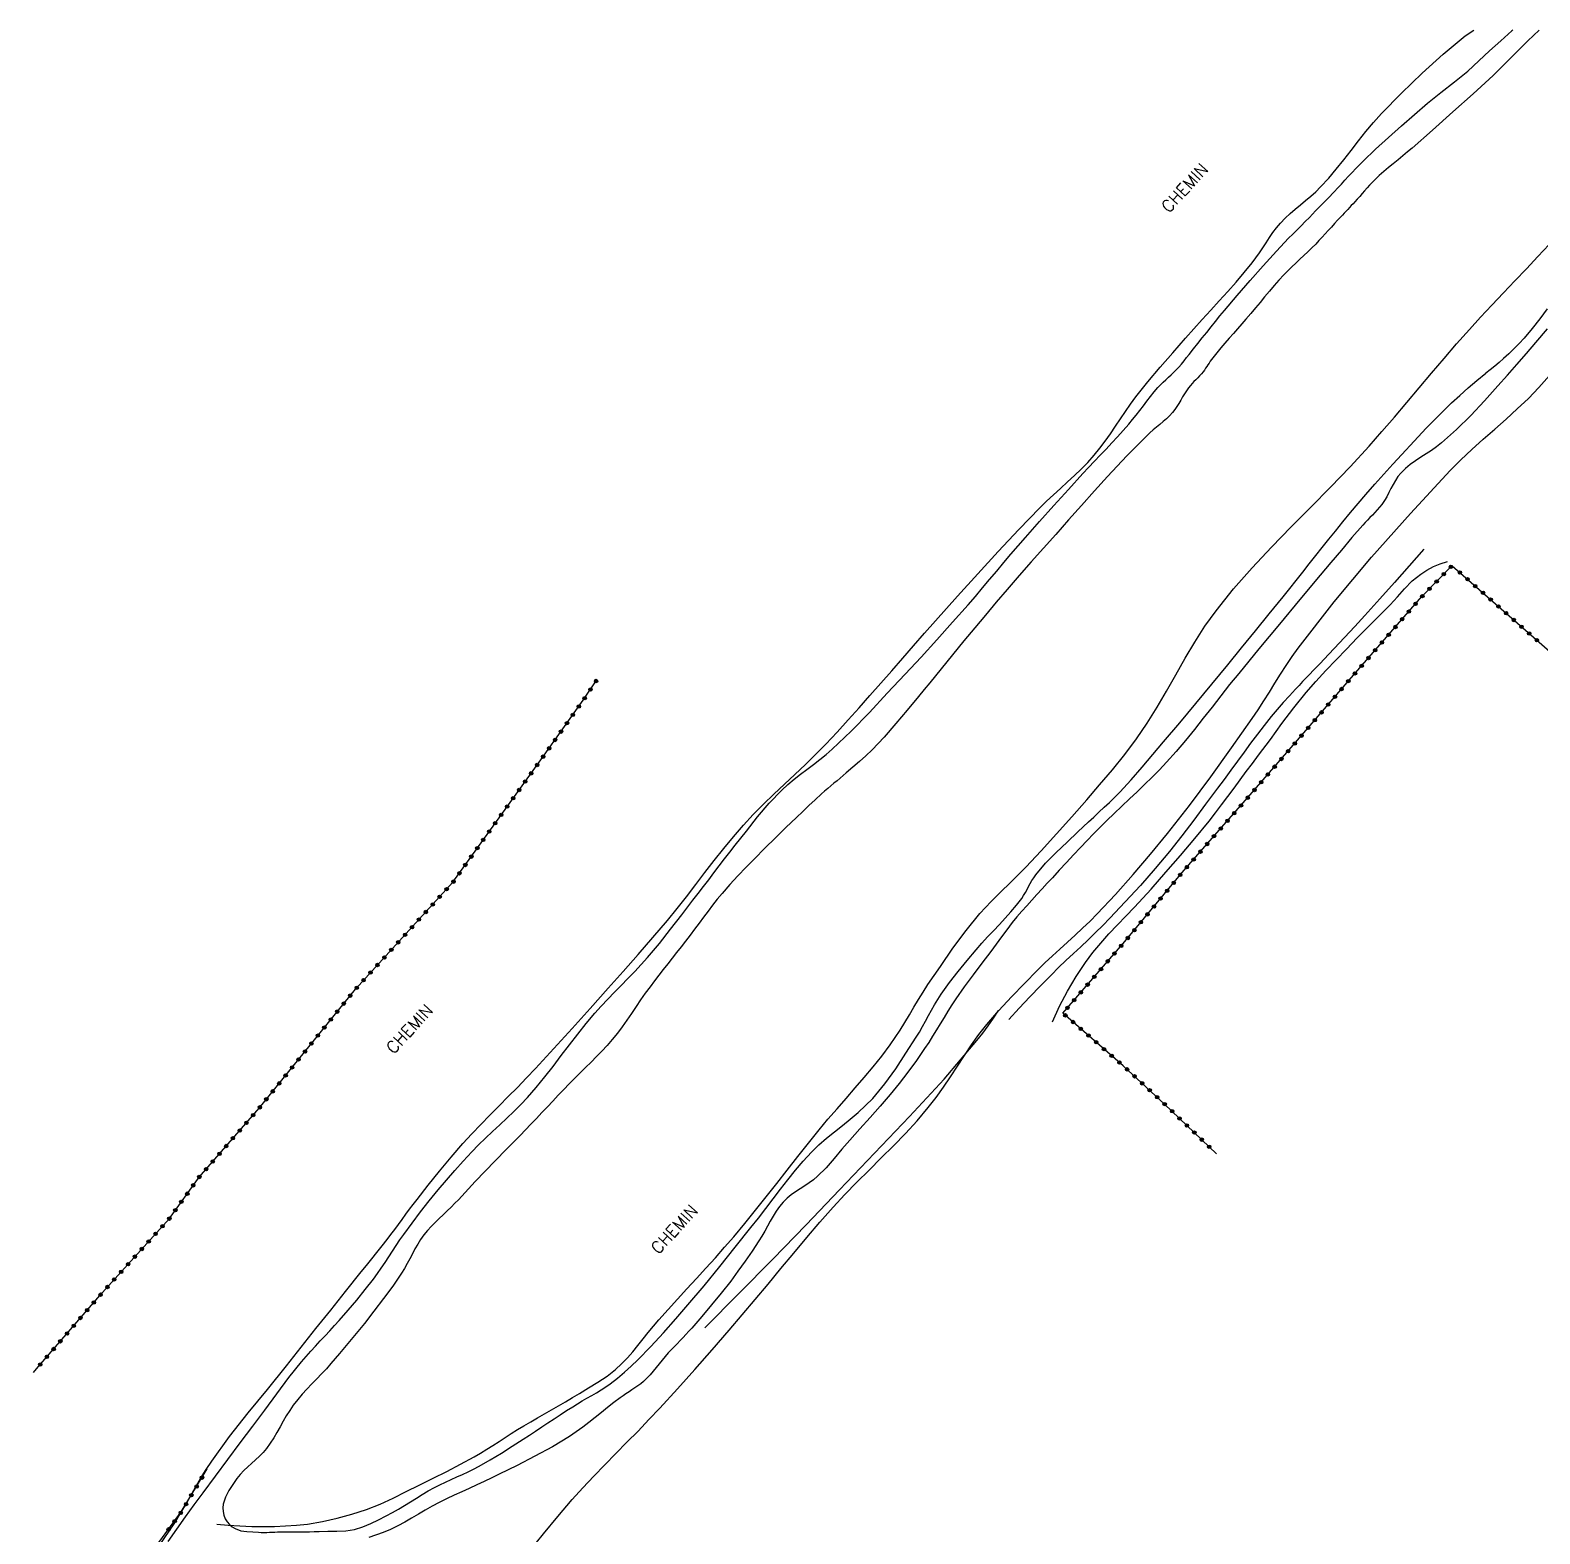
# Model space of a CAD drawing. Header units: millimetres. Extents: x 172000 to 173000, y 134000 to 135000.
# Drawn here: x 172559.2 to 172780, y 134780.1 to 135000 of the extents above; entities that cross this region are included whole.
import ezdxf

# ---------------------------------------------------------------- set-up
doc = ezdxf.new("R2010")
doc.units = ezdxf.units.MM
doc.layers.get('0').update_dxf_attribs({"linetype": 'CONTINUOUS'})
for name, color, linetype in [('W0071', 7, 'CONTINUOUS'), ('W0211', 2, 'CONTINUOUS'), ('W0300', 7, 'CONTINUOUS'), ('W0323', 7, 'CONTINUOUS'), ('W0989', 7, 'CONTINUOUS')]:
    doc.layers.add(name, color=color, linetype=linetype)
doc.styles.get("Standard").update_dxf_attribs({"font": 'romans.shx', "width": 0.85})

# ---------------------------------------------------------------- blocks, each defined once
blk = doc.blocks.new('t323o')
at = {"color": 0, "linetype": 'Continuous'}
for radius in [0.25, 0.15]:
    blk.add_circle((0, 0), radius, dxfattribs=at)

msp = doc.modelspace()

# ---------------------------------------------------------------- linework, layer by layer
at = {"layer": 'W0071'}
for points in [[(172776.05, 135000), (172775.93, 134999.9), (172774.3, 134998.46), (172772.68, 134997), (172771.09, 134995.52), (172769.51, 134994.01)], [(172773.2, 134993.36), (172775.72, 134995.92), (172778.27, 134998.44), (172779.91, 135000)], [(172579.41, 134779), (172580.68, 134780.79), (172581.96, 134782.57), (172583.24, 134784.35), (172584.54, 134786.12), (172586.33, 134788.56), (172588.15, 134790.98), (172589.97, 134793.41), (172591.79, 134795.83), (172593.55, 134798.21), (172595.3, 134800.6), (172597.08, 134802.97), (172598.93, 134805.28), (172599.59, 134806.06), (172600.27, 134806.82), (172600.97, 134807.57), (172601.67, 134808.32), (172602.38, 134809.06), (172603.08, 134809.8), (172603.77, 134810.56), (172604.45, 134811.32), (172605.74, 134812.81), (172607.01, 134814.3), (172608.26, 134815.82), (172609.46, 134817.37), (172610.04, 134818.17), (172610.6, 134818.97), (172611.15, 134819.79), (172611.69, 134820.62), (172612.22, 134821.44), (172612.76, 134822.27), (172613.31, 134823.08), (172613.88, 134823.88), (172615.1, 134825.55), (172616.35, 134827.19), (172617.62, 134828.82), (172618.92, 134830.42), (172620.11, 134831.84), (172621.33, 134833.23), (172622.57, 134834.61), (172623.83, 134835.96), (172624.83, 134836.97), (172625.85, 134837.96), (172626.88, 134838.94), (172627.92, 134839.9), (172628.96, 134840.87), (172629.98, 134841.86), (172630.98, 134842.87), (172631.96, 134843.9), (172633.26, 134845.39), (172634.51, 134846.92), (172635.73, 134848.47), (172636.92, 134850.04), (172638.11, 134851.61), (172639.32, 134853.18), (172640.55, 134854.72), (172641.83, 134856.23), (172642.76, 134857.27), (172643.72, 134858.3), (172644.7, 134859.31), (172645.69, 134860.31), (172646.67, 134861.31), (172647.65, 134862.32), (172648.61, 134863.35), (172649.54, 134864.4), (172651.26, 134866.44), (172652.91, 134868.53), (172654.54, 134870.64), (172656.17, 134872.75), (172656.95, 134873.75), (172657.72, 134874.76), (172658.48, 134875.77), (172659.24, 134876.79), (172660, 134877.8), (172660.77, 134878.81), (172661.55, 134879.81), (172662.33, 134880.8), (172663.98, 134882.87), (172665.63, 134884.94), (172667.34, 134886.96), (172669.17, 134888.88), (172670.04, 134889.69), (172670.95, 134890.45), (172671.89, 134891.19), (172672.83, 134891.9), (172673.79, 134892.61), (172674.73, 134893.33), (172675.65, 134894.08), (172676.55, 134894.86), (172679.31, 134897.5), (172681.98, 134900.24), (172684.59, 134903.03), (172687.2, 134905.82), (172689.54, 134908.33), (172691.85, 134910.86), (172694.14, 134913.41), (172696.41, 134915.98), (172697.47, 134917.2), (172698.52, 134918.43), (172699.56, 134919.66), (172700.6, 134920.9), (172701.64, 134922.14), (172702.68, 134923.37), (172703.73, 134924.6), (172704.79, 134925.82), (172706.87, 134928.17), (172708.97, 134930.51), (172711.09, 134932.83), (172713.2, 134935.15), (172714.04, 134936.05), (172714.89, 134936.95), (172715.74, 134937.85), (172716.59, 134938.74), (172717.44, 134939.64), (172718.28, 134940.55), (172719.11, 134941.46), (172719.93, 134942.39), (172720.47, 134943.05), (172721, 134943.72), (172721.52, 134944.4), (172722.04, 134945.08), (172722.55, 134945.76), (172723.08, 134946.43), (172723.62, 134947.1), (172724.18, 134947.74), (172724.55, 134948.13), (172724.92, 134948.51), (172725.31, 134948.87), (172725.7, 134949.24), (172726.1, 134949.6), (172726.48, 134949.97), (172726.86, 134950.34), (172727.23, 134950.73), (172727.62, 134951.18), (172728, 134951.64), (172728.36, 134952.11), (172728.73, 134952.58), (172729.38, 134953.38), (172730.02, 134954.18), (172730.66, 134954.99), (172731.3, 134955.8), (172731.94, 134956.61), (172732.58, 134957.41), (172733.23, 134958.21), (172733.89, 134959), (172735.76, 134961.21), (172737.64, 134963.4), (172739.56, 134965.56), (172741.51, 134967.7), (172742.1, 134968.33), (172742.69, 134968.95), (172743.29, 134969.57), (172743.9, 134970.18), (172744.51, 134970.79), (172745.11, 134971.41), (172745.72, 134972.02), (172746.32, 134972.63), (172747.23, 134973.57), (172748.14, 134974.5), (172749.05, 134975.43), (172749.95, 134976.37), (172750.48, 134976.93), (172751, 134977.49), (172751.52, 134978.06), (172752.04, 134978.63), (172752.57, 134979.2), (172753.1, 134979.76), (172753.63, 134980.31), (172754.17, 134980.86), (172756.01, 134982.62), (172757.87, 134984.33), (172759.77, 134986.02), (172761.69, 134987.68), (172763.61, 134989.31), (172765.55, 134990.9), (172767.52, 134992.47), (172769.51, 134994.01)], [(172773.2, 134993.36), (172770.26, 134990.69), (172767.3, 134988.04), (172764.33, 134985.4), (172761.34, 134982.77), (172760.66, 134982.19), (172759.97, 134981.62), (172759.28, 134981.05), (172758.58, 134980.48), (172757.89, 134979.91), (172757.21, 134979.33), (172756.54, 134978.73), (172755.88, 134978.12), (172755.5, 134977.73), (172755.12, 134977.34), (172754.76, 134976.93), (172754.4, 134976.52), (172754.04, 134976.11), (172753.69, 134975.7), (172753.33, 134975.29), (172752.96, 134974.89), (172752.71, 134974.61), (172752.45, 134974.34), (172752.2, 134974.06), (172751.94, 134973.79), (172751.68, 134973.52), (172751.42, 134973.25), (172751.17, 134972.97), (172750.91, 134972.7), (172750.45, 134972.21), (172750, 134971.71), (172749.54, 134971.21), (172749.09, 134970.71), (172748.64, 134970.21), (172748.18, 134969.71), (172747.72, 134969.22), (172747.25, 134968.73), (172746.68, 134968.16), (172746.09, 134967.6), (172745.5, 134967.04), (172744.91, 134966.49), (172744.32, 134965.94), (172743.73, 134965.38), (172743.16, 134964.81), (172742.59, 134964.23), (172741.87, 134963.44), (172741.16, 134962.65), (172740.47, 134961.84), (172739.78, 134961.02), (172739.1, 134960.2), (172738.42, 134959.38), (172737.74, 134958.56), (172737.05, 134957.74), (172736.44, 134957.04), (172735.83, 134956.34), (172735.21, 134955.64), (172734.59, 134954.95), (172733.97, 134954.24), (172733.37, 134953.54), (172732.77, 134952.82), (172732.2, 134952.09), (172732.01, 134951.84), (172731.83, 134951.58), (172731.66, 134951.32), (172731.49, 134951.06), (172731.32, 134950.8), (172731.15, 134950.55), (172730.97, 134950.29), (172730.78, 134950.04), (172730.53, 134949.74), (172730.26, 134949.45), (172729.99, 134949.17), (172729.72, 134948.88), (172729.44, 134948.6), (172729.17, 134948.32), (172728.91, 134948.02), (172728.66, 134947.72), (172728.34, 134947.28), (172728.05, 134946.82), (172727.77, 134946.36), (172727.5, 134945.89), (172727.22, 134945.42), (172726.94, 134944.96), (172726.63, 134944.51), (172726.29, 134944.08), (172725.86, 134943.62), (172725.41, 134943.17), (172724.93, 134942.75), (172724.45, 134942.34), (172723.96, 134941.94), (172723.48, 134941.54), (172723, 134941.12), (172722.54, 134940.69), (172721.08, 134939.23), (172719.64, 134937.75), (172718.23, 134936.24), (172716.82, 134934.73), (172714.9, 134932.63), (172713, 134930.51), (172711.11, 134928.38), (172709.23, 134926.25), (172707.44, 134924.24), (172705.65, 134922.24), (172703.87, 134920.23), (172702.11, 134918.2), (172700.52, 134916.34), (172698.94, 134914.47), (172697.38, 134912.58), (172695.81, 134910.7), (172694.98, 134909.68), (172694.15, 134908.67), (172693.32, 134907.64), (172692.49, 134906.62), (172691.66, 134905.6), (172690.83, 134904.58), (172690, 134903.57), (172689.15, 134902.56), (172687.5, 134900.58), (172685.84, 134898.59), (172684.15, 134896.63), (172682.37, 134894.75), (172681.46, 134893.87), (172680.51, 134893.04), (172679.55, 134892.22), (172678.59, 134891.4), (172678.14, 134891.01), (172677.69, 134890.63), (172677.24, 134890.24), (172676.79, 134889.86), (172676.33, 134889.48), (172675.88, 134889.09), (172675.43, 134888.7), (172674.99, 134888.31), (172674.06, 134887.46), (172673.14, 134886.61), (172672.22, 134885.74), (172671.31, 134884.87), (172669.76, 134883.38), (172668.22, 134881.88), (172666.7, 134880.36), (172665.18, 134878.83), (172663.97, 134877.58), (172662.76, 134876.33), (172661.58, 134875.05), (172660.43, 134873.75), (172659.73, 134872.9), (172659.05, 134872.04), (172658.38, 134871.17), (172657.72, 134870.3), (172657.07, 134869.42), (172656.41, 134868.54), (172655.76, 134867.66), (172655.09, 134866.79), (172654.44, 134865.96), (172653.79, 134865.13), (172653.13, 134864.3), (172652.48, 134863.47), (172651.83, 134862.64), (172651.18, 134861.81), (172650.53, 134860.97), (172649.9, 134860.12), (172649.2, 134859.16), (172648.52, 134858.19), (172647.85, 134857.2), (172647.19, 134856.22), (172646.52, 134855.23), (172645.83, 134854.26), (172645.12, 134853.31), (172644.37, 134852.38), (172643.64, 134851.53), (172642.87, 134850.7), (172642.09, 134849.89), (172641.29, 134849.1), (172640.48, 134848.31), (172639.68, 134847.53), (172638.88, 134846.74), (172638.09, 134845.93), (172637.29, 134845.09), (172636.48, 134844.25), (172635.68, 134843.4), (172634.88, 134842.56), (172634.08, 134841.71), (172633.28, 134840.86), (172632.47, 134840.02), (172631.67, 134839.18), (172630.88, 134838.36), (172630.08, 134837.55), (172629.29, 134836.73), (172628.49, 134835.92), (172627.7, 134835.11), (172626.9, 134834.29), (172626.11, 134833.48), (172625.32, 134832.66), (172624.83, 134832.13), (172624.33, 134831.61), (172623.84, 134831.08), (172623.35, 134830.55), (172622.86, 134830.03), (172622.36, 134829.5), (172621.87, 134828.97), (172621.37, 134828.45), (172620.8, 134827.88), (172620.22, 134827.32), (172619.63, 134826.76), (172619.04, 134826.21), (172618.45, 134825.65), (172617.88, 134825.07), (172617.34, 134824.46), (172616.83, 134823.83), (172616.35, 134823.17), (172615.92, 134822.48), (172615.52, 134821.77), (172615.14, 134821.06), (172614.77, 134820.34), (172614.39, 134819.62), (172613.99, 134818.92), (172613.56, 134818.23), (172612.27, 134816.34), (172610.92, 134814.5), (172609.52, 134812.68), (172608.12, 134810.88), (172606.93, 134809.39), (172605.71, 134807.92), (172604.48, 134806.46), (172603.24, 134805.02), (172602.56, 134804.25), (172601.86, 134803.5), (172601.15, 134802.76), (172600.44, 134802.02), (172599.73, 134801.28), (172599.04, 134800.52), (172598.37, 134799.73), (172597.73, 134798.92), (172597.2, 134798.16), (172596.7, 134797.37), (172596.24, 134796.56), (172595.79, 134795.75), (172595.33, 134794.94), (172594.86, 134794.13), (172594.36, 134793.35), (172593.81, 134792.59), (172593.31, 134792), (172592.77, 134791.45), (172592.2, 134790.92), (172591.63, 134790.41), (172591.06, 134789.89), (172590.5, 134789.35), (172589.97, 134788.79), (172589.49, 134788.18), (172588.87, 134787.33), (172588.28, 134786.45), (172587.79, 134785.48), (172587.49, 134784.45), (172587.43, 134783.9), (172587.45, 134783.35), (172587.56, 134782.81), (172587.76, 134782.29), (172588.04, 134781.85), (172588.38, 134781.46), (172588.79, 134781.13), (172589.23, 134780.86), (172590.06, 134780.56), (172590.94, 134780.43), (172591.81, 134780.38), (172592.66, 134780.34), (172593.05, 134780.32), (172593.45, 134780.31), (172593.85, 134780.32), (172594.24, 134780.33), (172594.64, 134780.34), (172595.04, 134780.36), (172595.43, 134780.38), (172595.83, 134780.38), (172596.54, 134780.39), (172597.25, 134780.4), (172597.96, 134780.4), (172598.67, 134780.41), (172599.38, 134780.41), (172600.09, 134780.42), (172600.8, 134780.44), (172601.51, 134780.46), (172602.8, 134780.48), (172604.1, 134780.48), (172605.41, 134780.54), (172606.7, 134780.75), (172607.91, 134781.12), (172609.08, 134781.61), (172610.2, 134782.17), (172611.32, 134782.74), (172612.22, 134783.22), (172613.11, 134783.72), (172613.99, 134784.25), (172614.85, 134784.79), (172615.72, 134785.32), (172616.59, 134785.86), (172617.47, 134786.37), (172618.37, 134786.87), (172619.17, 134787.28), (172619.99, 134787.67), (172620.81, 134788.05), (172621.64, 134788.42), (172622.46, 134788.79), (172623.28, 134789.17), (172624.1, 134789.57), (172624.9, 134789.99), (172626.54, 134790.93), (172628.15, 134791.92), (172629.75, 134792.94), (172631.34, 134793.96), (172632.25, 134794.54), (172633.16, 134795.14), (172634.06, 134795.73), (172634.96, 134796.33), (172635.87, 134796.93), (172636.77, 134797.53), (172637.68, 134798.12), (172638.59, 134798.7), (172639.28, 134799.12), (172639.97, 134799.53), (172640.67, 134799.93), (172641.37, 134800.33), (172642.06, 134800.73), (172642.75, 134801.15), (172643.43, 134801.59), (172644.09, 134802.05), (172645.14, 134802.87), (172646.16, 134803.74), (172647.14, 134804.64), (172648.1, 134805.56), (172650.01, 134807.51), (172651.85, 134809.51), (172653.65, 134811.55), (172655.43, 134813.61), (172657.79, 134816.39), (172660.09, 134819.2), (172662.37, 134822.04), (172664.65, 134824.88), (172665.75, 134826.26), (172666.83, 134827.66), (172667.9, 134829.08), (172668.96, 134830.49), (172670.05, 134831.89), (172671.16, 134833.27), (172672.31, 134834.62), (172673.51, 134835.92), (172674.58, 134836.97), (172675.7, 134837.96), (172676.85, 134838.9), (172678.02, 134839.82), (172679.18, 134840.75), (172680.33, 134841.71), (172681.43, 134842.72), (172682.47, 134843.79), (172684.22, 134845.9), (172685.82, 134848.13), (172687.32, 134850.42), (172688.8, 134852.72), (172689.28, 134853.49), (172689.74, 134854.29), (172690.18, 134855.09), (172690.62, 134855.89), (172691.06, 134856.69), (172691.51, 134857.49), (172691.98, 134858.27), (172692.48, 134859.04), (172693.68, 134860.72), (172694.96, 134862.35), (172696.28, 134863.94), (172697.6, 134865.52), (172698.42, 134866.47), (172699.26, 134867.4), (172700.12, 134868.31), (172700.98, 134869.21), (172701.84, 134870.13), (172702.68, 134871.07), (172703.48, 134872.03), (172704.25, 134873.02), (172704.53, 134873.44), (172704.79, 134873.87), (172705.03, 134874.31), (172705.26, 134874.75), (172705.5, 134875.2), (172705.74, 134875.63), (172706.01, 134876.06), (172706.3, 134876.47), (172707.73, 134878.16), (172709.29, 134879.73), (172710.9, 134881.25), (172712.48, 134882.77), (172713.24, 134883.5), (172714, 134884.22), (172714.78, 134884.93), (172715.55, 134885.64), (172716.33, 134886.36), (172717.09, 134887.08), (172717.84, 134887.81), (172718.58, 134888.56), (172720.24, 134890.36), (172721.85, 134892.2), (172723.43, 134894.07), (172725.01, 134895.93), (172727.37, 134898.73), (172729.71, 134901.54), (172732.04, 134904.36), (172734.37, 134907.18), (172736.4, 134909.67), (172738.44, 134912.16), (172740.46, 134914.65), (172742.48, 134917.15), (172743.44, 134918.34), (172744.39, 134919.54), (172745.34, 134920.75), (172746.29, 134921.95), (172747.24, 134923.16), (172748.19, 134924.36), (172749.15, 134925.55), (172750.12, 134926.75), (172751.22, 134928.1), (172752.33, 134929.45), (172753.45, 134930.79), (172754.59, 134932.12), (172755.88, 134933.6), (172757.19, 134935.07), (172758.51, 134936.53), (172759.84, 134937.97), (172761.62, 134939.88), (172763.41, 134941.78), (172765.24, 134943.65), (172767.11, 134945.48), (172768.32, 134946.6), (172769.56, 134947.7), (172770.82, 134948.77), (172772.11, 134949.82)], [(172781.09, 134959.27), (172780.01, 134957.8), (172778.89, 134956.37), (172777.73, 134954.98), (172777.01, 134954.19), (172776.26, 134953.43), (172775.49, 134952.69), (172774.7, 134951.97), (172774.07, 134951.41), (172773.43, 134950.86), (172772.78, 134950.33), (172772.11, 134949.82)], [(172773.87, 134947.99), (172775.28, 134949.55), (172776.68, 134951.13), (172778.07, 134952.72), (172779.45, 134954.32), (172781.16, 134956.33)], [(172773.87, 134947.99), (172771.93, 134945.79), (172769.92, 134943.66), (172767.82, 134941.62), (172765.65, 134939.66), (172764.93, 134939.08), (172764.17, 134938.54), (172763.4, 134938.04), (172762.62, 134937.55), (172761.84, 134937.04), (172761.08, 134936.49), (172760.36, 134935.9), (172759.69, 134935.24), (172759.26, 134934.72), (172758.89, 134934.15), (172758.55, 134933.57), (172758.24, 134932.97), (172757.94, 134932.37), (172757.63, 134931.78), (172757.29, 134931.2), (172756.91, 134930.64), (172756.59, 134930.24), (172756.25, 134929.84), (172755.9, 134929.46), (172755.54, 134929.09), (172755.18, 134928.72), (172754.82, 134928.35), (172754.46, 134927.98), (172754.12, 134927.6), (172752.55, 134925.79), (172751, 134923.97), (172749.46, 134922.15), (172747.92, 134920.32), (172744.92, 134916.73), (172741.93, 134913.14), (172738.95, 134909.54), (172735.98, 134905.93), (172734.66, 134904.31), (172733.37, 134902.67), (172732.08, 134901.02), (172730.8, 134899.37), (172729.5, 134897.73), (172728.18, 134896.11), (172726.83, 134894.51), (172725.44, 134892.94), (172724.4, 134891.83), (172723.33, 134890.74), (172722.23, 134889.67), (172721.12, 134888.62), (172720.01, 134887.57), (172718.9, 134886.53), (172717.79, 134885.47), (172716.7, 134884.4), (172715.73, 134883.43), (172714.76, 134882.46), (172713.8, 134881.48), (172712.85, 134880.49), (172711.81, 134879.4), (172710.78, 134878.29), (172709.75, 134877.18), (172708.73, 134876.06), (172707.97, 134875.25), (172707.22, 134874.43), (172706.47, 134873.6), (172705.73, 134872.78), (172705, 134871.96), (172704.28, 134871.15), (172703.56, 134870.33), (172702.87, 134869.49), (172702.06, 134868.45), (172701.28, 134867.39), (172700.51, 134866.33), (172699.73, 134865.27), (172698.44, 134863.55), (172697.14, 134861.84), (172695.85, 134860.12), (172694.61, 134858.36), (172694.02, 134857.46), (172693.45, 134856.55), (172692.89, 134855.63), (172692.34, 134854.71), (172691.78, 134853.79), (172691.22, 134852.87), (172690.65, 134851.96), (172690.05, 134851.06), (172688.84, 134849.34), (172687.59, 134847.64), (172686.31, 134845.97), (172685, 134844.33), (172683.57, 134842.63), (172682.09, 134840.98), (172680.59, 134839.34), (172679.11, 134837.69), (172677.96, 134836.35), (172676.83, 134834.99), (172675.66, 134833.65), (172674.41, 134832.4), (172673.81, 134831.89), (172673.17, 134831.42), (172672.52, 134830.99), (172671.85, 134830.57), (172671.19, 134830.13), (172670.55, 134829.67), (172669.93, 134829.17), (172669.36, 134828.61), (172668.82, 134827.97), (172668.33, 134827.28), (172667.89, 134826.56), (172667.47, 134825.83), (172667.07, 134825.1), (172666.68, 134824.37), (172666.26, 134823.64), (172665.82, 134822.93), (172664.82, 134821.44), (172663.8, 134819.96), (172662.76, 134818.5), (172661.69, 134817.06), (172660.31, 134815.3), (172658.9, 134813.57), (172657.46, 134811.87), (172655.99, 134810.19), (172655.58, 134809.73), (172655.15, 134809.27), (172654.72, 134808.81), (172654.28, 134808.36), (172653.85, 134807.91), (172653.42, 134807.46), (172652.99, 134807.01), (172652.56, 134806.55), (172652.11, 134806.03), (172651.67, 134805.5), (172651.23, 134804.97), (172650.8, 134804.43), (172650.36, 134803.9), (172649.91, 134803.38), (172649.43, 134802.88), (172648.93, 134802.4), (172648.53, 134802.06), (172648.12, 134801.75), (172647.69, 134801.44), (172647.25, 134801.16), (172646.82, 134800.87), (172646.38, 134800.59), (172645.95, 134800.3), (172645.52, 134800), (172644.59, 134799.3), (172643.68, 134798.58), (172642.78, 134797.85), (172641.88, 134797.12), (172640.97, 134796.4), (172640.05, 134795.69), (172639.11, 134795), (172638.14, 134794.35), (172635.64, 134792.84), (172633.06, 134791.44), (172630.46, 134790.12), (172627.85, 134788.81), (172626.76, 134788.28), (172625.66, 134787.76), (172624.56, 134787.25), (172623.45, 134786.75), (172622.35, 134786.24), (172621.25, 134785.74), (172620.15, 134785.22), (172619.06, 134784.68), (172618.04, 134784.14), (172617.03, 134783.57), (172616.03, 134782.99), (172615.03, 134782.4), (172614.02, 134781.82), (172612.99, 134781.27), (172611.95, 134780.76), (172610.88, 134780.31), (172608.77, 134779.57)], [(172763.06, 134924.12), (172760.92, 134921.67), (172758.78, 134919.24), (172756.61, 134916.82), (172754.43, 134914.42), (172752.95, 134912.8), (172751.45, 134911.19), (172749.95, 134909.59), (172748.44, 134907.99), (172747.93, 134907.44), (172747.41, 134906.9), (172746.89, 134906.36), (172746.37, 134905.82), (172745.85, 134905.28), (172745.33, 134904.74), (172744.82, 134904.19), (172744.31, 134903.64), (172743.4, 134902.65), (172742.49, 134901.66), (172741.6, 134900.65), (172740.74, 134899.62), (172739.71, 134898.34), (172738.71, 134897.04), (172737.73, 134895.73), (172736.76, 134894.41), (172735.79, 134893.09), (172734.83, 134891.76), (172733.86, 134890.44), (172732.88, 134889.13), (172731.15, 134886.81), (172729.43, 134884.48), (172727.68, 134882.17), (172725.87, 134879.91), (172723.76, 134877.4), (172721.6, 134874.93), (172719.4, 134872.51), (172717.14, 134870.13), (172716.1, 134869.07), (172715.04, 134868.02), (172713.97, 134866.99), (172712.89, 134865.97), (172711.8, 134864.96), (172710.72, 134863.94), (172709.65, 134862.91), (172708.59, 134861.86), (172707.01, 134860.25), (172705.44, 134858.63), (172703.89, 134856.99), (172702.36, 134855.34)], [(172708.77, 134854.98), (172709.79, 134857.25), (172710.93, 134859.45), (172712.2, 134861.59), (172713.58, 134863.66), (172714.66, 134865.1), (172715.81, 134866.49), (172717.01, 134867.84), (172718.25, 134869.16), (172719.49, 134870.45), (172720.74, 134871.75), (172721.97, 134873.06), (172723.17, 134874.4), (172725.31, 134876.86), (172727.45, 134879.32), (172729.57, 134881.81), (172731.64, 134884.34), (172732.57, 134885.53), (172733.49, 134886.72), (172734.4, 134887.93), (172735.3, 134889.14), (172736.19, 134890.36), (172737.09, 134891.57), (172737.99, 134892.78), (172738.89, 134893.99), (172740.61, 134896.29), (172742.3, 134898.6), (172744.03, 134900.88), (172745.83, 134903.12), (172747.25, 134904.76), (172748.73, 134906.36), (172750.22, 134907.93), (172751.73, 134909.5), (172753.31, 134911.14), (172754.9, 134912.76), (172756.51, 134914.37), (172758.11, 134915.98), (172759.19, 134917.13), (172760.25, 134918.32), (172761.36, 134919.47), (172762.6, 134920.47), (172763.51, 134921.05), (172764.47, 134921.55), (172765.47, 134921.96), (172766.5, 134922.28)]]:
    msp.add_lwpolyline(points, dxfattribs=at)
at = {"layer": 'W0211'}
for points in [[(172769.1, 134999.18), (172770.39, 135000)], [(172578.1, 134778.37), (172579.58, 134780.47), (172580.41, 134781.73), (172581.19, 134783.01), (172581.94, 134784.31), (172582.68, 134785.62), (172583.42, 134786.92), (172584.17, 134788.22), (172584.96, 134789.5), (172585.79, 134790.75), (172588.4, 134794.33), (172591.15, 134797.8), (172593.96, 134801.22), (172596.73, 134804.66), (172598.88, 134807.39), (172601.04, 134810.11), (172603.2, 134812.83), (172605.36, 134815.55), (172606.12, 134816.5), (172606.88, 134817.45), (172607.65, 134818.4), (172608.42, 134819.35), (172609.19, 134820.3), (172609.95, 134821.25), (172610.71, 134822.21), (172611.46, 134823.17), (172612.01, 134823.89), (172612.56, 134824.62), (172613.1, 134825.36), (172613.64, 134826.09), (172614.18, 134826.83), (172614.73, 134827.56), (172615.28, 134828.29), (172615.84, 134829.01), (172617.47, 134831.08), (172619.12, 134833.14), (172620.81, 134835.17), (172622.54, 134837.17), (172623.82, 134838.58), (172625.14, 134839.97), (172626.47, 134841.34), (172627.82, 134842.69), (172629.17, 134844.04), (172630.51, 134845.4), (172631.85, 134846.77), (172633.16, 134848.15), (172635.84, 134851.06), (172638.5, 134853.99), (172641.13, 134856.95), (172643.76, 134859.9), (172645.95, 134862.36), (172648.14, 134864.82), (172650.3, 134867.3), (172652.44, 134869.8), (172653.85, 134871.53), (172655.23, 134873.28), (172656.58, 134875.05), (172657.93, 134876.82), (172659.29, 134878.58), (172660.68, 134880.33), (172662.09, 134882.05), (172663.56, 134883.73), (172665, 134885.28), (172666.49, 134886.79), (172668.01, 134888.26), (172669.55, 134889.72), (172671.09, 134891.17), (172672.62, 134892.62), (172674.14, 134894.1), (172675.62, 134895.61), (172677.26, 134897.35), (172678.87, 134899.13), (172680.46, 134900.91), (172682.05, 134902.7), (172683.66, 134904.51), (172685.26, 134906.33), (172686.85, 134908.15), (172688.44, 134909.97), (172690.03, 134911.8), (172691.63, 134913.62), (172693.24, 134915.43), (172694.86, 134917.23), (172697.83, 134920.5), (172700.82, 134923.75), (172703.84, 134926.98), (172706.91, 134930.16), (172707.89, 134931.13), (172708.9, 134932.07), (172709.92, 134933), (172710.94, 134933.93), (172711.96, 134934.86), (172712.95, 134935.82), (172713.92, 134936.8), (172714.85, 134937.83), (172715.68, 134938.85), (172716.47, 134939.9), (172717.22, 134940.97), (172717.95, 134942.07), (172718.68, 134943.16), (172719.41, 134944.25), (172720.16, 134945.32), (172720.95, 134946.37), (172722.71, 134948.56), (172724.52, 134950.7), (172726.36, 134952.82), (172728.21, 134954.94), (172729.42, 134956.32), (172730.66, 134957.69), (172731.9, 134959.06), (172733.14, 134960.42), (172734.38, 134961.78), (172735.6, 134963.17), (172736.8, 134964.57), (172737.97, 134966), (172738.5, 134966.71), (172739.01, 134967.43), (172739.5, 134968.17), (172739.98, 134968.92), (172740.47, 134969.66), (172740.98, 134970.39), (172741.51, 134971.1), (172742.09, 134971.78), (172742.77, 134972.5), (172743.49, 134973.17), (172744.24, 134973.82), (172745, 134974.45), (172745.77, 134975.08), (172746.52, 134975.71), (172747.26, 134976.37), (172747.96, 134977.07), (172749.14, 134978.35), (172750.26, 134979.69), (172751.35, 134981.05), (172752.42, 134982.43), (172753.48, 134983.81), (172754.56, 134985.18), (172755.68, 134986.52), (172756.85, 134987.82), (172759.77, 134990.81), (172762.79, 134993.7), (172765.9, 134996.49), (172769.1, 134999.18)], [(172586.52, 134781.5), (172588.22, 134781.36), (172589.93, 134781.26), (172591.64, 134781.2), (172593.35, 134781.19), (172594.97, 134781.2), (172596.58, 134781.25), (172598.19, 134781.35), (172599.8, 134781.53), (172601.99, 134781.91), (172604.16, 134782.38), (172606.31, 134782.96), (172608.43, 134783.64), (172610.41, 134784.42), (172612.34, 134785.32), (172614.24, 134786.28), (172616.14, 134787.23), (172618.16, 134788.23), (172620.18, 134789.24), (172622.19, 134790.29), (172624.17, 134791.38), (172625.09, 134791.91), (172626.01, 134792.47), (172626.91, 134793.04), (172627.81, 134793.62), (172628.71, 134794.19), (172629.61, 134794.77), (172630.52, 134795.34), (172631.43, 134795.9), (172632.44, 134796.5), (172633.46, 134797.09), (172634.48, 134797.67), (172635.51, 134798.25), (172636.53, 134798.83), (172637.55, 134799.42), (172638.56, 134800.02), (172639.57, 134800.63), (172640.92, 134801.45), (172642.28, 134802.27), (172643.61, 134803.14), (172644.86, 134804.13), (172645.74, 134804.95), (172646.58, 134805.82), (172647.37, 134806.73), (172648.13, 134807.66), (172648.88, 134808.6), (172649.62, 134809.54), (172650.38, 134810.47), (172651.16, 134811.38), (172652.53, 134812.91), (172653.91, 134814.42), (172655.3, 134815.93), (172656.69, 134817.44), (172658.07, 134818.95), (172659.45, 134820.47), (172660.81, 134822.01), (172662.15, 134823.56), (172663.75, 134825.48), (172665.33, 134827.42), (172666.88, 134829.37), (172668.42, 134831.34), (172669.96, 134833.31), (172671.5, 134835.27), (172673.05, 134837.23), (172674.62, 134839.17), (172675.92, 134840.73), (172677.24, 134842.26), (172678.57, 134843.78), (172679.91, 134845.31), (172681.23, 134846.84), (172682.53, 134848.39), (172683.8, 134849.98), (172685.02, 134851.6), (172685.76, 134852.67), (172686.47, 134853.76), (172687.15, 134854.87), (172687.82, 134855.99), (172688.48, 134857.11), (172689.14, 134858.23), (172689.83, 134859.34), (172690.54, 134860.42), (172692.36, 134863.09), (172694.2, 134865.73), (172696.12, 134868.32), (172698.15, 134870.83), (172698.94, 134871.72), (172699.76, 134872.58), (172700.59, 134873.42), (172701.45, 134874.25), (172702.31, 134875.07), (172703.16, 134875.89), (172704, 134876.73), (172704.83, 134877.58), (172707.11, 134880.01), (172709.35, 134882.46), (172711.57, 134884.94), (172713.76, 134887.45), (172715.64, 134889.63), (172717.51, 134891.82), (172719.33, 134894.06), (172721.06, 134896.36), (172722.6, 134898.64), (172724.05, 134900.98), (172725.44, 134903.36), (172726.79, 134905.75), (172728.15, 134908.15), (172729.56, 134910.51), (172731.05, 134912.83), (172732.67, 134915.07), (172735.24, 134918.28), (172737.96, 134921.39), (172740.77, 134924.4), (172743.64, 134927.35), (172746.54, 134930.27), (172749.42, 134933.19), (172752.28, 134936.15), (172755.06, 134939.18), (172756.92, 134941.29), (172758.75, 134943.41), (172760.57, 134945.55), (172762.38, 134947.7), (172764.19, 134949.85), (172766.02, 134951.98), (172767.85, 134954.11), (172769.72, 134956.21), (172771.36, 134958.01), (172773.01, 134959.8), (172774.69, 134961.58), (172776.37, 134963.34), (172778.05, 134965.11), (172779.72, 134966.88), (172781.39, 134968.66)], [(172632.26, 134777.56), (172634.31, 134780.11), (172636.39, 134782.64), (172638.53, 134785.12), (172640.08, 134786.84), (172641.67, 134788.53), (172643.27, 134790.19), (172644.89, 134791.85), (172646.52, 134793.49), (172648.14, 134795.14), (172649.74, 134796.81), (172651.33, 134798.5), (172653.9, 134801.31), (172656.44, 134804.15), (172658.96, 134807.01), (172661.46, 134809.88), (172663.38, 134812.12), (172665.28, 134814.37), (172667.16, 134816.64), (172669.03, 134818.91), (172670.91, 134821.17), (172672.81, 134823.43), (172674.73, 134825.66), (172676.68, 134827.87), (172678.39, 134829.72), (172680.14, 134831.52), (172681.92, 134833.3), (172683.71, 134835.07), (172685.49, 134836.85), (172687.24, 134838.66), (172688.94, 134840.52), (172690.58, 134842.44), (172691.73, 134843.9), (172692.81, 134845.41), (172693.85, 134846.95), (172694.87, 134848.51), (172695.88, 134850.06), (172696.91, 134851.6), (172697.99, 134853.12), (172699.13, 134854.58), (172700.9, 134856.66), (172702.76, 134858.66), (172704.66, 134860.61), (172706.57, 134862.54), (172707.64, 134863.59), (172708.74, 134864.61), (172709.84, 134865.63), (172710.95, 134866.63), (172712.06, 134867.64), (172713.16, 134868.66), (172714.24, 134869.71), (172715.29, 134870.77), (172717.96, 134873.62), (172720.55, 134876.54), (172723.08, 134879.51), (172725.55, 134882.53), (172728.77, 134886.64), (172731.9, 134890.82), (172734.95, 134895.06), (172737.96, 134899.33), (172738.82, 134900.61), (172739.65, 134901.9), (172740.47, 134903.2), (172741.28, 134904.51), (172742.1, 134905.82), (172742.93, 134907.11), (172743.8, 134908.39), (172744.7, 134909.63), (172749.95, 134916.38), (172755.42, 134922.94), (172761.09, 134929.34), (172766.91, 134935.59), (172768.48, 134937.17), (172770.1, 134938.69), (172771.75, 134940.18), (172773.42, 134941.65), (172775.09, 134943.12), (172776.73, 134944.62), (172778.34, 134946.16), (172779.88, 134947.76), (172781.45, 134949.51)]]:
    msp.add_lwpolyline(points, dxfattribs=at)
at = {"layer": 'W0300'}
msp.add_lwpolyline([(172657.93, 134810.25), (172662.9, 134815.24), (172667.84, 134820.26), (172672.74, 134825.31), (172677.6, 134830.4), (172682.72, 134835.76), (172687.86, 134841.12), (172692.89, 134846.59), (172697.71, 134852.24), (172698.55, 134853.31), (172699.35, 134854.4), (172700.12, 134855.52), (172700.85, 134856.65)], dxfattribs=at)
at = {"layer": 'W0323'}
for points in [[(172732.75, 134835.67), (172725.13, 134842.96), (172719.1, 134848.54), (172710.27, 134856.25), (172719.34, 134866.72), (172727.98, 134877.1), (172737.34, 134887.79), (172744.3, 134895.82), (172753.05, 134906), (172762.77, 134917.16), (172767.21, 134921.71)], [(172767.21, 134921.69), (172780.68, 134909.81), (172789.55, 134902.14)], [(172559.74, 134803.72), (172560.18, 134804.23), (172569.78, 134815.36), (172579.61, 134826.21), (172583.95, 134832.25), (172592.73, 134842.34), (172606.83, 134859.77), (172621.08, 134875.39), (172628.94, 134886.38), (172634.19, 134893.64), (172640.13, 134902), (172642.03, 134904.85)], [(172521.65, 134753.16), (172537.76, 134756.89), (172550.14, 134758.99), (172557.43, 134760.68), (172562.38, 134762.05), (172565.87, 134763.93), (172569.22, 134766.38), (172575.34, 134775.1), (172581.35, 134783.3), (172585.14, 134789.6)]]:
    msp.add_lwpolyline(points, dxfattribs=at)

# ---------------------------------------------------------------- block references
for p, rotation in [((172765.98, 134920.46), 45.70700486159781), ((172767.03, 134921.53), 45.70700486159781), ((172768.33, 134920.69), 318.6046155221044), ((172769.46, 134919.7), 318.6046155221044), ((172763.89, 134918.31), 45.70700486159781), ((172764.94, 134919.39), 45.70700486159781), ((172770.58, 134918.71), 318.6046155221044), ((172771.71, 134917.72), 318.6046155221044), ((172761.85, 134916.11), 48.95573263132235), ((172762.84, 134917.24), 45.70700486159781), ((172772.83, 134916.73), 318.6046155221044), ((172773.96, 134915.73), 318.6046155221044), ((172759.88, 134913.85), 48.95573263132235), ((172760.87, 134914.98), 48.95573263132235), ((172775.08, 134914.74), 318.6046155221044), ((172776.21, 134913.75), 318.6046155221044), ((172757.91, 134911.59), 48.95573263132235), ((172758.9, 134912.72), 48.95573263132235), ((172777.34, 134912.76), 318.6046155221044), ((172778.46, 134911.77), 318.6046155221044), ((172755.94, 134909.32), 48.95573263132235), ((172756.93, 134910.45), 48.95573263132235), ((172779.59, 134910.78), 318.6046155221044), ((172753.97, 134907.06), 48.95573263132235), ((172754.96, 134908.19), 48.95573263132235), ((172642.01, 134904.82), 56.28535820920558), ((172752.01, 134904.79), 49.3426683425314), ((172752.99, 134905.93), 49.3426683425314), ((172640.34, 134902.32), 56.28535820920558), ((172641.18, 134903.57), 56.28535820920558), ((172750.06, 134902.51), 49.3426683425314), ((172751.03, 134903.65), 49.3426683425314), ((172638.61, 134899.87), 54.61431382977928), ((172639.48, 134901.09), 54.61431382977928), ((172748.1, 134900.24), 49.3426683425314), ((172749.08, 134901.38), 49.3426683425314), ((172637.75, 134898.65), 54.61431382977928), ((172746.15, 134897.96), 49.3426683425314), ((172747.12, 134899.1), 49.3426683425314), ((172636.01, 134896.2), 54.61431382977928), ((172636.88, 134897.42), 54.61431382977928), ((172744.19, 134895.69), 49.05762825324965), ((172745.17, 134896.83), 49.3426683425314), ((172634.27, 134893.76), 54.61431382977928), ((172635.14, 134894.98), 54.61431382977928), ((172742.23, 134893.42), 49.05762825324965), ((172743.21, 134894.55), 49.05762825324965), ((172632.51, 134891.32), 54.12172257782473), ((172633.39, 134892.54), 54.12172257782473), ((172740.26, 134891.16), 49.05762825324965), ((172741.24, 134892.29), 49.05762825324965), ((172630.76, 134888.89), 54.12172257782473), ((172631.64, 134890.11), 54.12172257782473), ((172738.29, 134888.89), 49.05762825324965), ((172739.28, 134890.02), 49.05762825324965), ((172629.88, 134887.68), 54.12172257782473), ((172736.32, 134886.63), 48.77919040908417), ((172737.31, 134887.76), 48.77919040908417), ((172628.13, 134885.24), 54.43423193701108), ((172629, 134886.46), 54.12172257782473), ((172734.34, 134884.37), 48.77919040908417), ((172735.33, 134885.5), 48.77919040908417), ((172626.38, 134882.8), 54.43423193701108), ((172627.25, 134884.02), 54.43423193701108), ((172733.36, 134883.24), 48.77919040908417), ((172624.64, 134880.36), 54.43423193701108), ((172625.51, 134881.58), 54.43423193701108), ((172731.38, 134880.99), 48.77919040908417), ((172732.37, 134882.12), 48.77919040908417), ((172622.89, 134877.92), 54.43423193701108), ((172623.76, 134879.14), 54.43423193701108), ((172729.4, 134878.73), 48.77919040908417), ((172730.39, 134879.86), 48.77919040908417), ((172622.02, 134876.7), 54.43423193701108), ((172727.44, 134876.46), 50.23137534338385), ((172728.41, 134877.6), 48.77919040908417), ((172620.15, 134874.37), 47.61839779345001), ((172621.15, 134875.48), 54.43423193701108), ((172725.52, 134874.15), 50.23137534338385), ((172726.48, 134875.31), 50.23137534338385), ((172618.12, 134872.15), 47.61839779345001), ((172619.13, 134873.26), 47.61839779345001), ((172723.6, 134871.85), 50.23137534338385), ((172724.56, 134873), 50.23137534338385), ((172616.1, 134869.93), 47.61839779345001), ((172617.11, 134871.04), 47.61839779345001), ((172721.68, 134869.54), 50.23137534338385), ((172722.64, 134870.7), 50.23137534338385), ((172614.08, 134867.72), 47.61839779345001), ((172615.09, 134868.83), 47.61839779345001), ((172719.77, 134867.24), 50.23137534338385), ((172720.73, 134868.39), 50.23137534338385), ((172612.06, 134865.5), 47.61839779345001), ((172613.07, 134866.61), 47.61839779345001), ((172717.81, 134864.96), 49.12061623368765), ((172718.79, 134866.09), 49.12061623368765), ((172610.03, 134863.29), 47.61839779345001), ((172611.05, 134864.39), 47.61839779345001), ((172715.85, 134862.69), 49.12061623368765), ((172716.83, 134863.83), 49.12061623368765), ((172608.01, 134861.07), 47.61839779345001), ((172609.02, 134862.18), 47.61839779345001), ((172713.89, 134860.42), 49.12061623368765), ((172714.87, 134861.56), 49.12061623368765), ((172606.05, 134858.81), 51.02168113570989), ((172607, 134859.96), 47.61839779345001), ((172711.92, 134858.16), 49.12061623368765), ((172712.9, 134859.29), 49.12061623368765), ((172604.16, 134856.47), 51.02168113570989), ((172605.1, 134857.64), 51.02168113570989), ((172710.63, 134855.93), 138.9055883377418), ((172710.94, 134857.02), 49.12061623368765), ((172602.27, 134854.14), 51.02168113570989), ((172603.22, 134855.31), 51.02168113570989), ((172711.76, 134854.95), 138.9055883377418), ((172712.89, 134853.96), 138.9055883377418), ((172600.38, 134851.81), 51.02168113570989), ((172601.33, 134852.97), 51.02168113570989), ((172714.02, 134852.98), 138.9055883377418), ((172715.15, 134851.99), 138.9055883377418), ((172598.5, 134849.48), 51.02168113570989), ((172599.44, 134850.64), 51.02168113570989), ((172716.28, 134851), 138.9055883377418), ((172717.41, 134850.02), 138.9055883377418), ((172718.54, 134849.03), 138.9055883377418), ((172596.61, 134847.14), 51.02168113570989), ((172597.55, 134848.31), 51.02168113570989), ((172719.66, 134848.03), 137.209419990245), ((172720.76, 134847.01), 137.209419990245), ((172594.72, 134844.81), 51.02168113570989), ((172595.67, 134845.98), 51.02168113570989), ((172721.86, 134845.99), 137.209419990245), ((172722.96, 134844.97), 137.209419990245), ((172592.84, 134842.48), 51.02168113570989), ((172593.78, 134843.65), 51.02168113570989), ((172724.06, 134843.95), 137.209419990245), ((172725.16, 134842.93), 136.2305591108236), ((172590.87, 134840.21), 48.99386554712277), ((172591.86, 134841.34), 48.99386554712277), ((172726.25, 134841.9), 136.2305591108236), ((172727.33, 134840.86), 136.2305591108236), ((172589.89, 134839.08), 48.99386554712277), ((172728.41, 134839.82), 136.2305591108236), ((172729.5, 134838.78), 136.2305591108236), ((172587.92, 134836.82), 48.99386554712277), ((172588.9, 134837.95), 48.99386554712277), ((172730.58, 134837.75), 136.2305591108236), ((172731.66, 134836.71), 136.2305591108236), ((172585.95, 134834.55), 48.99386554712277), ((172586.94, 134835.68), 48.99386554712277), ((172583.98, 134832.29), 48.99386554712277), ((172584.97, 134833.42), 48.99386554712277), ((172582.23, 134829.85), 54.30307323854091), ((172583.1, 134831.07), 54.30307323854091), ((172580.48, 134827.42), 54.30307323854091), ((172581.35, 134828.64), 54.30307323854091), ((172578.6, 134825.09), 47.81528483795303), ((172579.6, 134826.2), 47.81528483795303), ((172576.58, 134822.87), 47.81528483795303), ((172577.59, 134823.98), 47.81528483795303), ((172574.57, 134820.64), 47.81528483795303), ((172575.57, 134821.76), 47.81528483795303), ((172572.55, 134818.42), 47.81528483795303), ((172573.56, 134819.53), 47.81528483795303), ((172570.54, 134816.2), 47.81528483795303), ((172571.54, 134817.31), 47.81528483795303), ((172568.56, 134813.94), 49.22529378843124), ((172569.54, 134815.08), 49.22529378843124), ((172566.6, 134811.67), 49.22529378843124), ((172567.58, 134812.81), 49.22529378843124), ((172564.64, 134809.4), 49.22529378843124), ((172565.62, 134810.54), 49.22529378843124), ((172562.68, 134807.13), 49.22529378843124), ((172563.66, 134808.26), 49.22529378843124), ((172560.72, 134804.86), 49.22529378843124), ((172561.7, 134805.99), 49.22529378843124), ((172584.37, 134788.32), 58.94407875453553), ((172582.82, 134785.75), 58.94407875453553), ((172583.6, 134787.03), 58.94407875453553), ((172581.27, 134783.18), 53.75707412773986), ((172582.05, 134784.46), 58.94407875453553), ((172579.49, 134780.76), 53.75707412773986), ((172580.38, 134781.97), 53.75707412773986)]:
    msp.add_blockref('t323o', p, dxfattribs=dict(at, rotation=rotation))

# ---------------------------------------------------------------- texts
at = {"layer": 'W0989'}
for p in [(172725.77, 134973.16), (172612.41, 134850.16), (172651.13, 134820.87)]:
    msp.add_text('CHEMIN', height=1.75, rotation=47.374, dxfattribs=at).set_placement(p)

doc.saveas('drawing.dxf')
